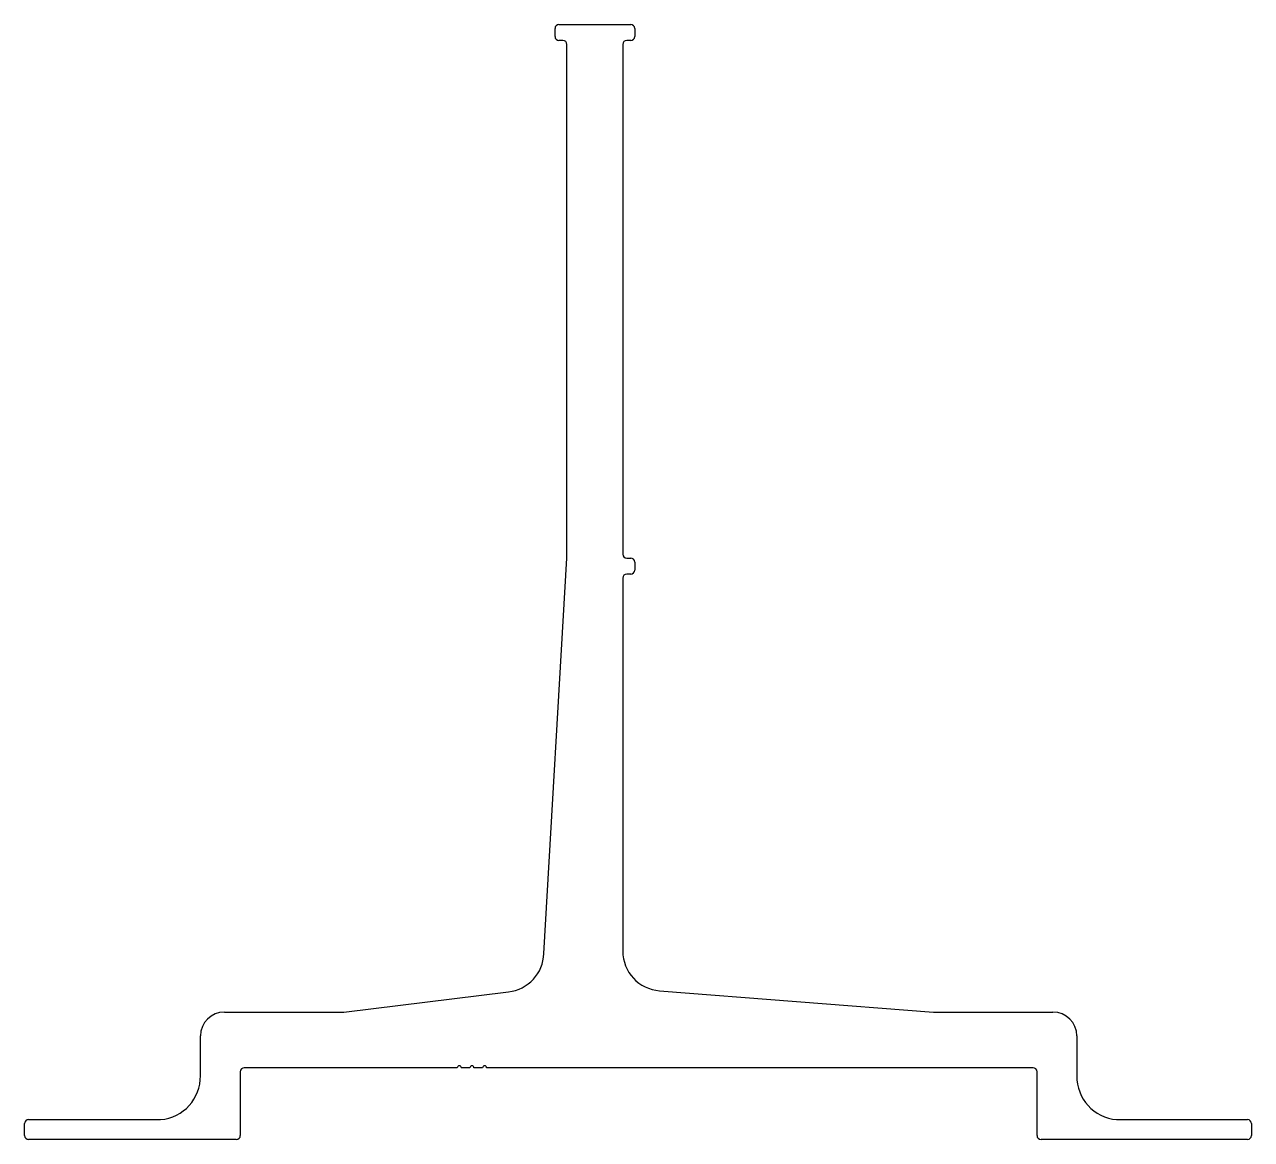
# Model space of a CAD drawing. Extents: x -69 to 85, y 5 to 145.
import ezdxf

# ---------------------------------------------------------------- set-up
doc = ezdxf.new("R2010")
doc.units = 0
doc.layers.get('0').update_dxf_attribs({"linetype": 'CONTINUOUS'})

msp = doc.modelspace()

# ---------------------------------------------------------------- linework, layer by layer
for p, q in [((-1.62, 144.78), (7.38, 144.78)), ((-2.12, 143.28), (-2.12, 144.28)), ((7.88, 144.28), (7.88, 143.28)), ((-1.12, 142.78), (-1.62, 142.78)), ((-0.62, 77.8), (-0.62, 142.28)), ((6.38, 142.28), (6.38, 78.28)), ((7.38, 142.78), (6.88, 142.78)), ((-3.52, 28.14), (-0.62, 77.77)), ((6.88, 77.78), (7.38, 77.78)), ((7.88, 77.28), (7.88, 76.28)), ((7.38, 75.78), (6.88, 75.78)), ((6.38, 75.28), (6.38, 28.44)), ((-28.62, 20.78), (-7.96, 23.31)), ((11.01, 23.45), (45.38, 20.78)), ((-43.62, 20.78), (-28.62, 20.78)), ((45.38, 20.78), (60.38, 20.78)), ((-46.62, 12.78), (-46.62, 17.78)), ((63.38, 17.78), (63.38, 12.78)), ((-41.62, 13.28), (-41.62, 5.28)), ((-14.39, 13.78), (-41.12, 13.78)), ((-12.8, 13.78), (-13.88, 13.78)), ((-11.21, 13.78), (-12.29, 13.78)), ((57.88, 13.78), (-10.7, 13.78)), ((58.38, 5.28), (58.38, 13.28)), ((-68.7, 5.28), (-68.7, 6.78)), ((-68.2, 7.28), (-51.62, 7.28)), ((68.38, 7.28), (84.8, 7.28)), ((85.3, 6.78), (85.3, 5.28)), ((-42.12, 4.78), (-68.2, 4.78)), ((84.8, 4.78), (58.88, 4.78))]:
    msp.add_line(p, q)
for centre, radius, start, end in [((-1.62, 144.28), 0.5, 90, 180), ((7.38, 144.28), 0.5, 360, 90), ((-1.62, 143.28), 0.5, 180, 270), ((7.38, 143.28), 0.5, 270, 0), ((-1.12, 142.28), 0.5, 360, 90), ((6.88, 142.28), 0.5, 90, 180), ((-1.12, 77.8), 0.5, 356.6562, 0), ((6.88, 78.28), 0.5, 180, 269.9847), ((7.38, 77.28), 0.5, 360, 90), ((6.88, 75.28), 0.5, 90, 180), ((7.38, 76.28), 0.5, 270, 360), ((-8.52, 28.28), 5, 276.4648, 358.3803), ((11.38, 28.44), 5, 180, 265.773), ((-43.62, 17.78), 3, 90, 180), ((60.38, 17.78), 3, 360, 90), ((-14.13, 13.78), 0.254, 360, 180), ((-12.55, 13.78), 0.254, 0, 180), ((-10.96, 13.78), 0.254, 0, 180), ((-52.07, 12.71), 5.45, 274.7132, 0.7394), ((-41.12, 13.28), 0.5, 90, 180), ((57.88, 13.28), 0.5, 0, 90), ((68.82, 12.71), 5.45, 179.2606, 265.2868), ((-68.2, 6.78), 0.5, 90, 180), ((84.8, 6.78), 0.5, 0, 90), ((-68.2, 5.28), 0.5, 180, 270), ((-42.12, 5.28), 0.5, 270, 0), ((58.88, 5.28), 0.5, 180, 270), ((84.8, 5.28), 0.5, 270, 0)]:
    msp.add_arc(centre, radius, start, end)

doc.saveas('drawing.dxf')
